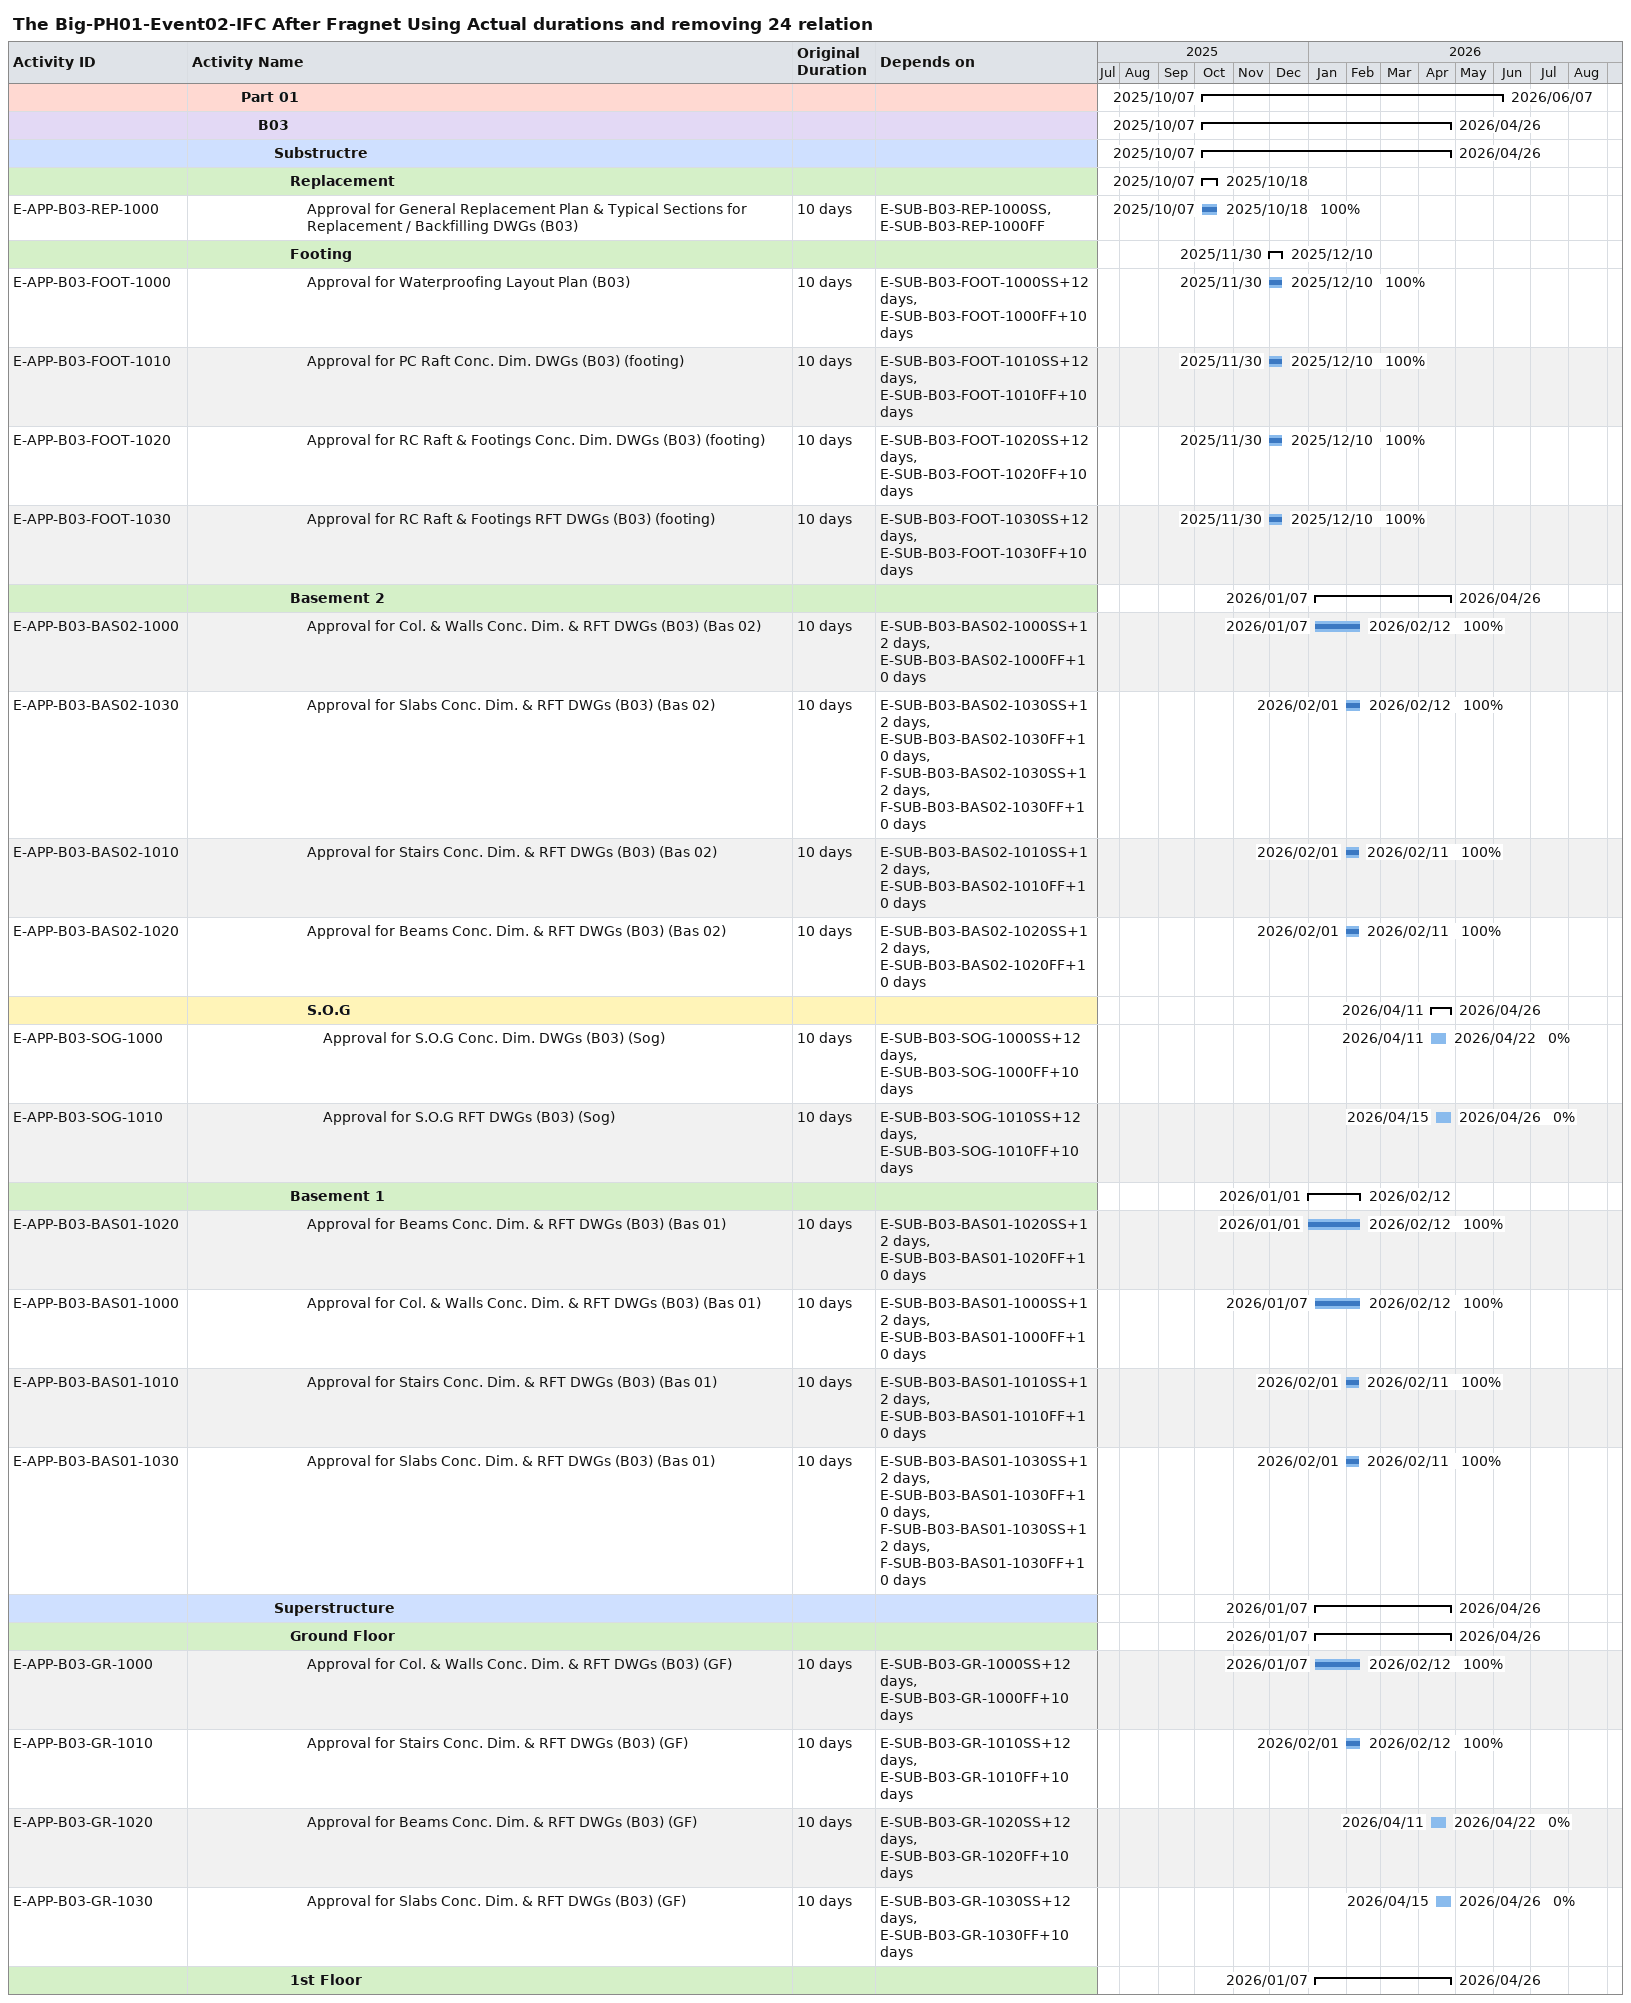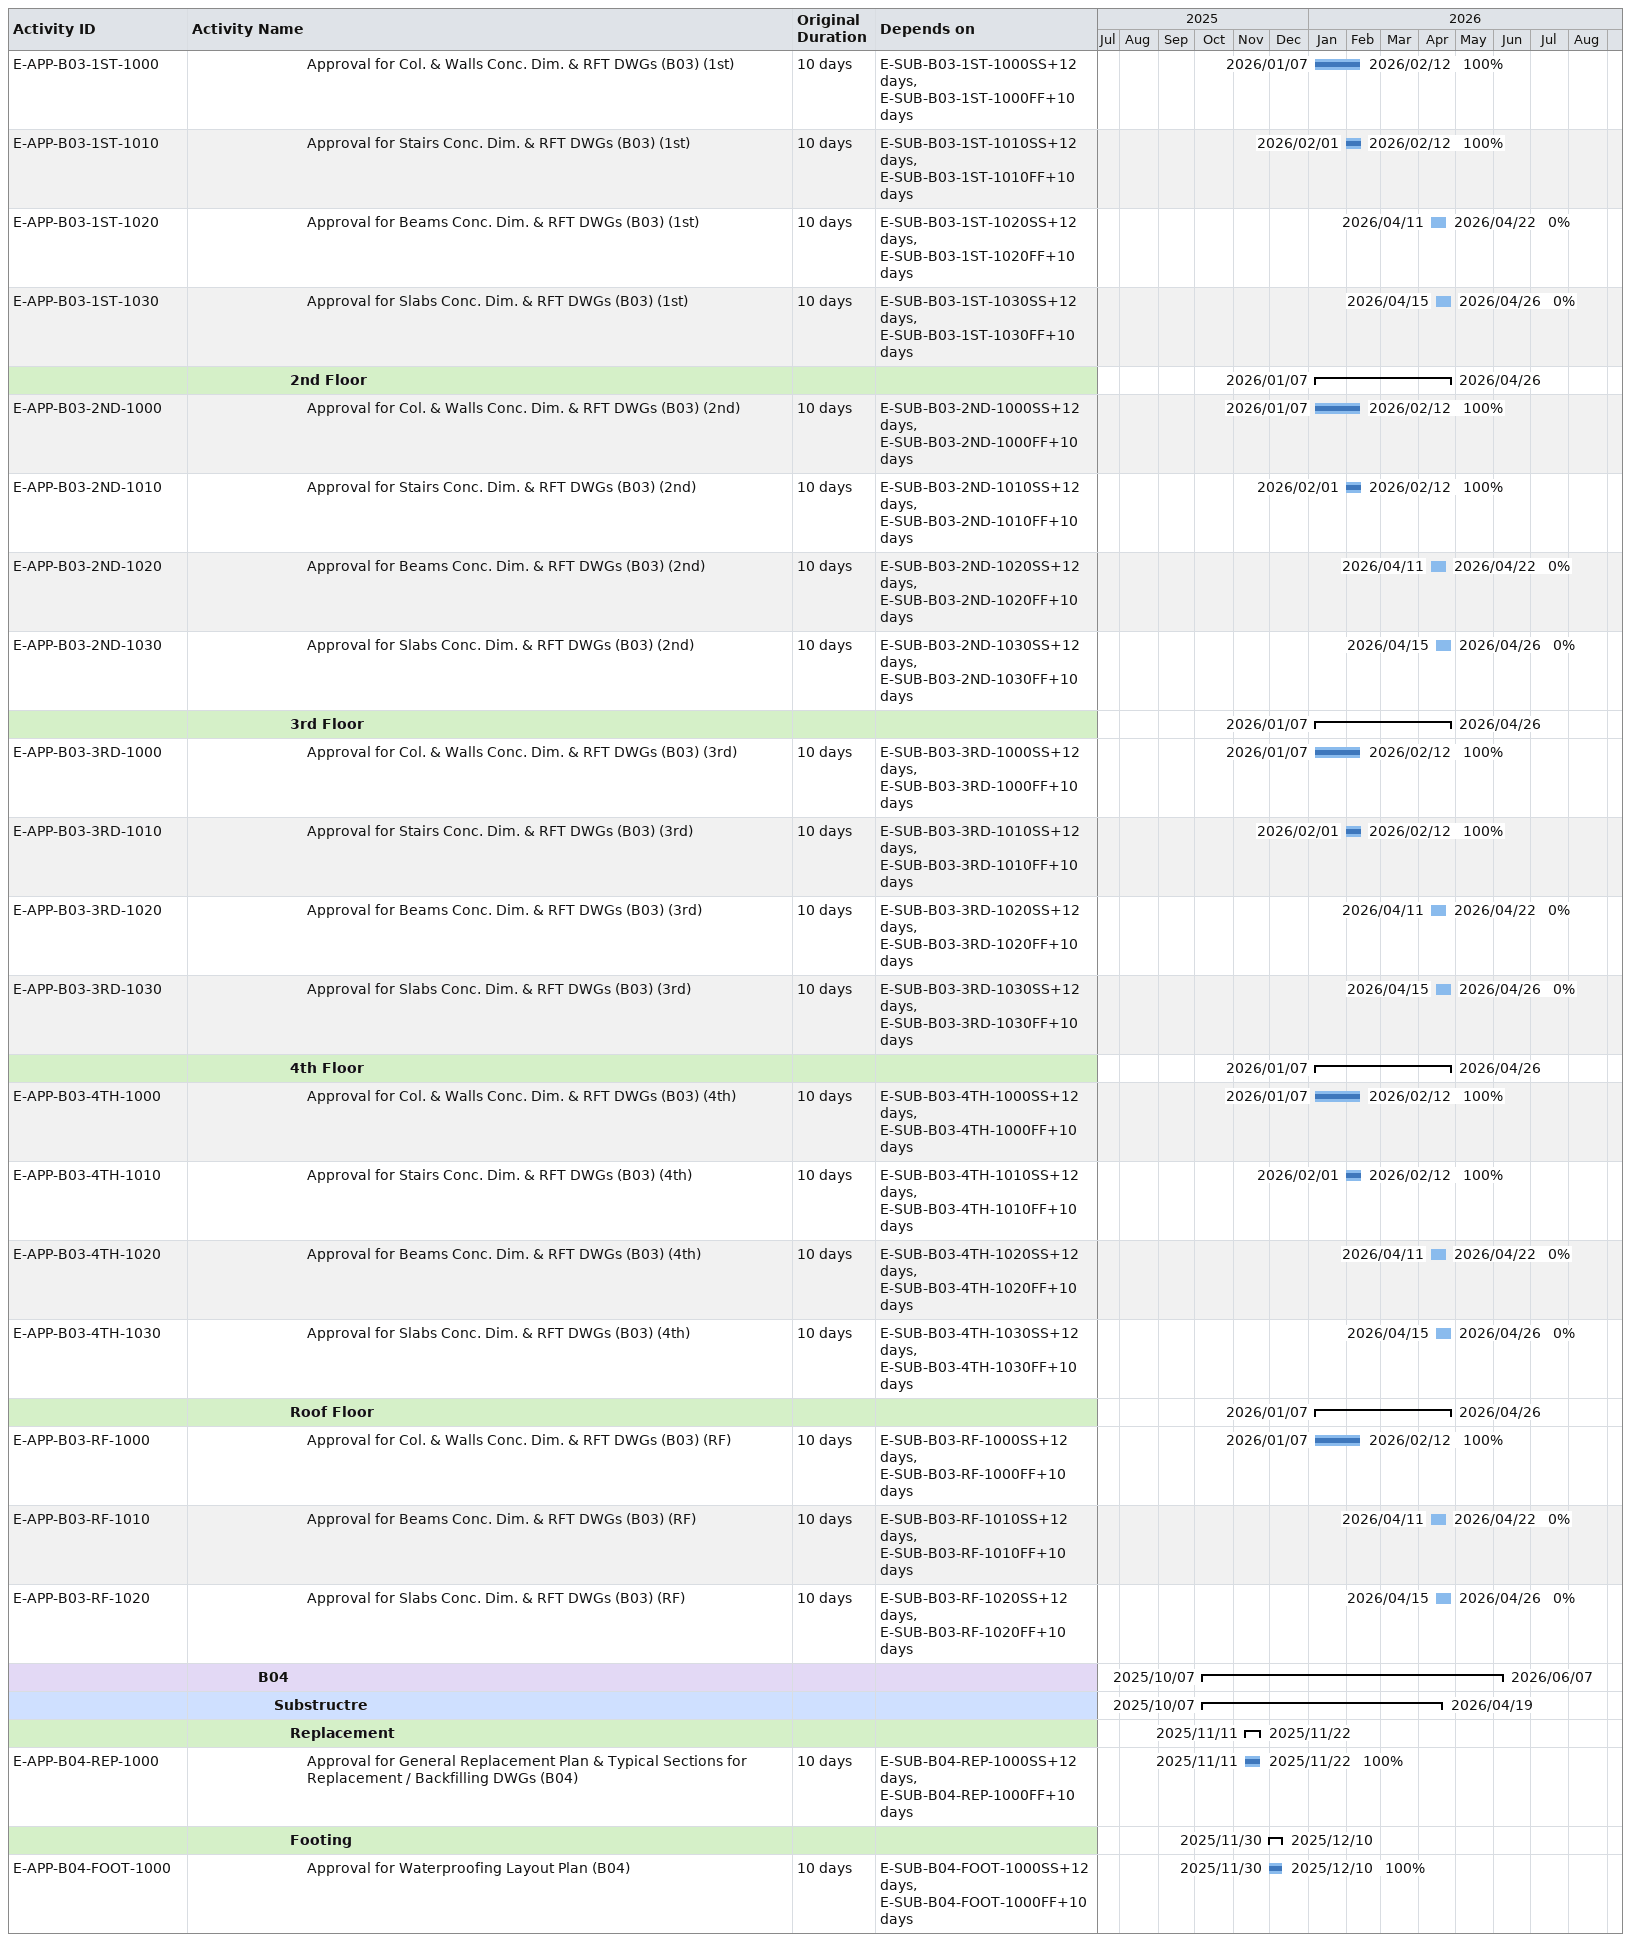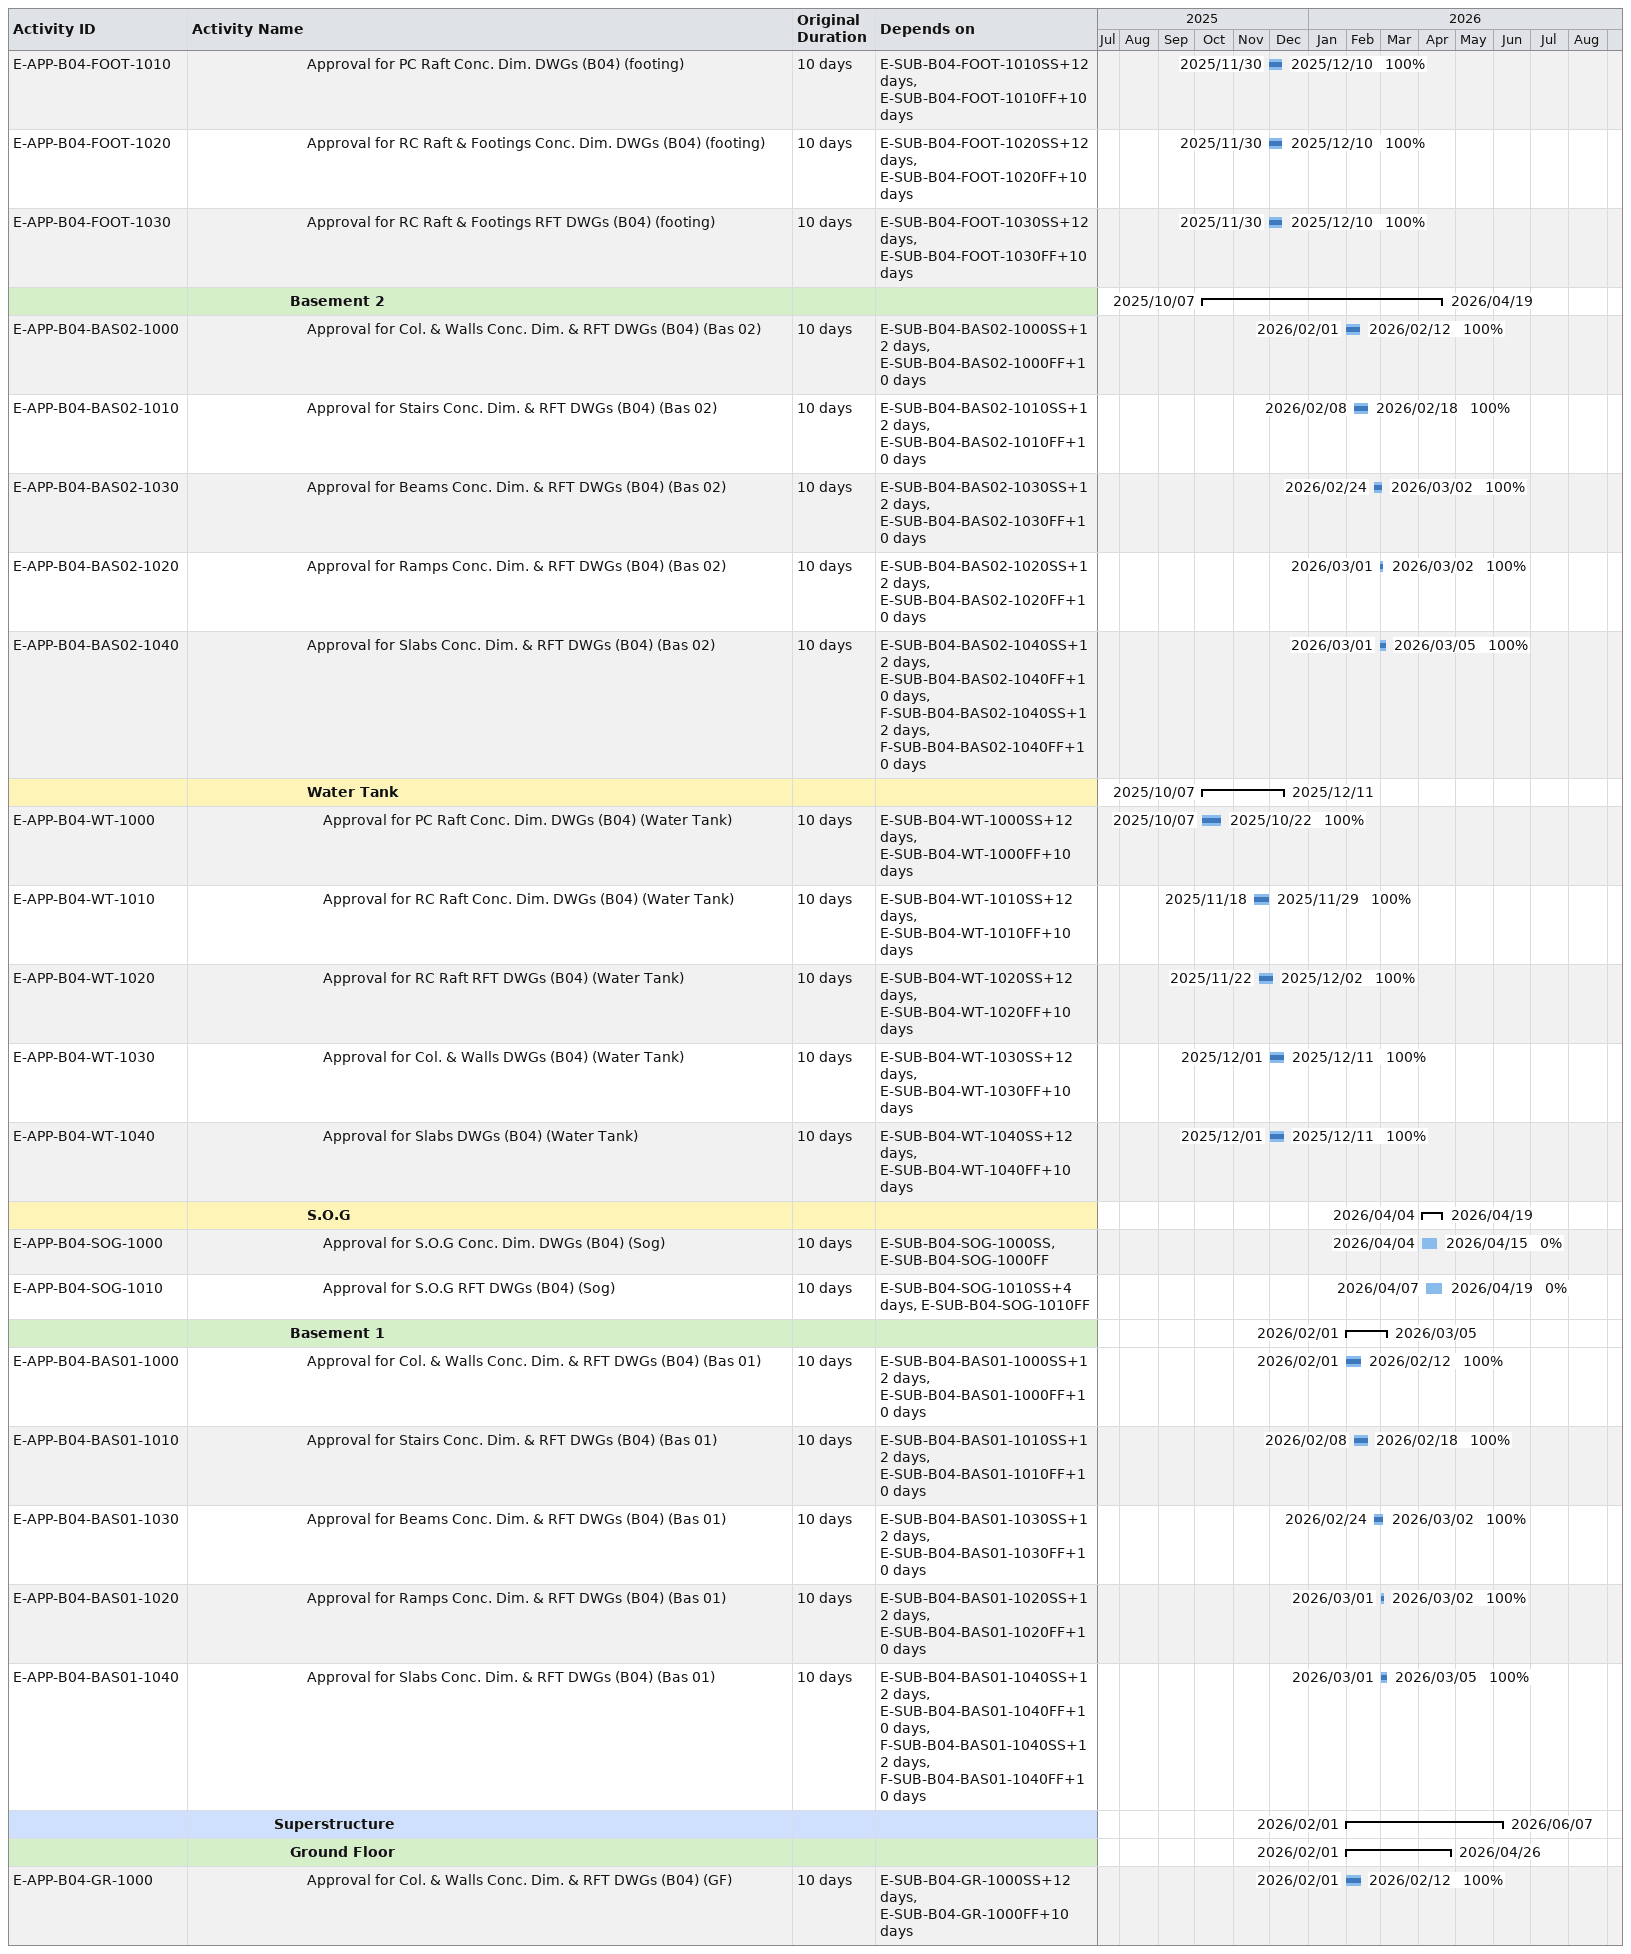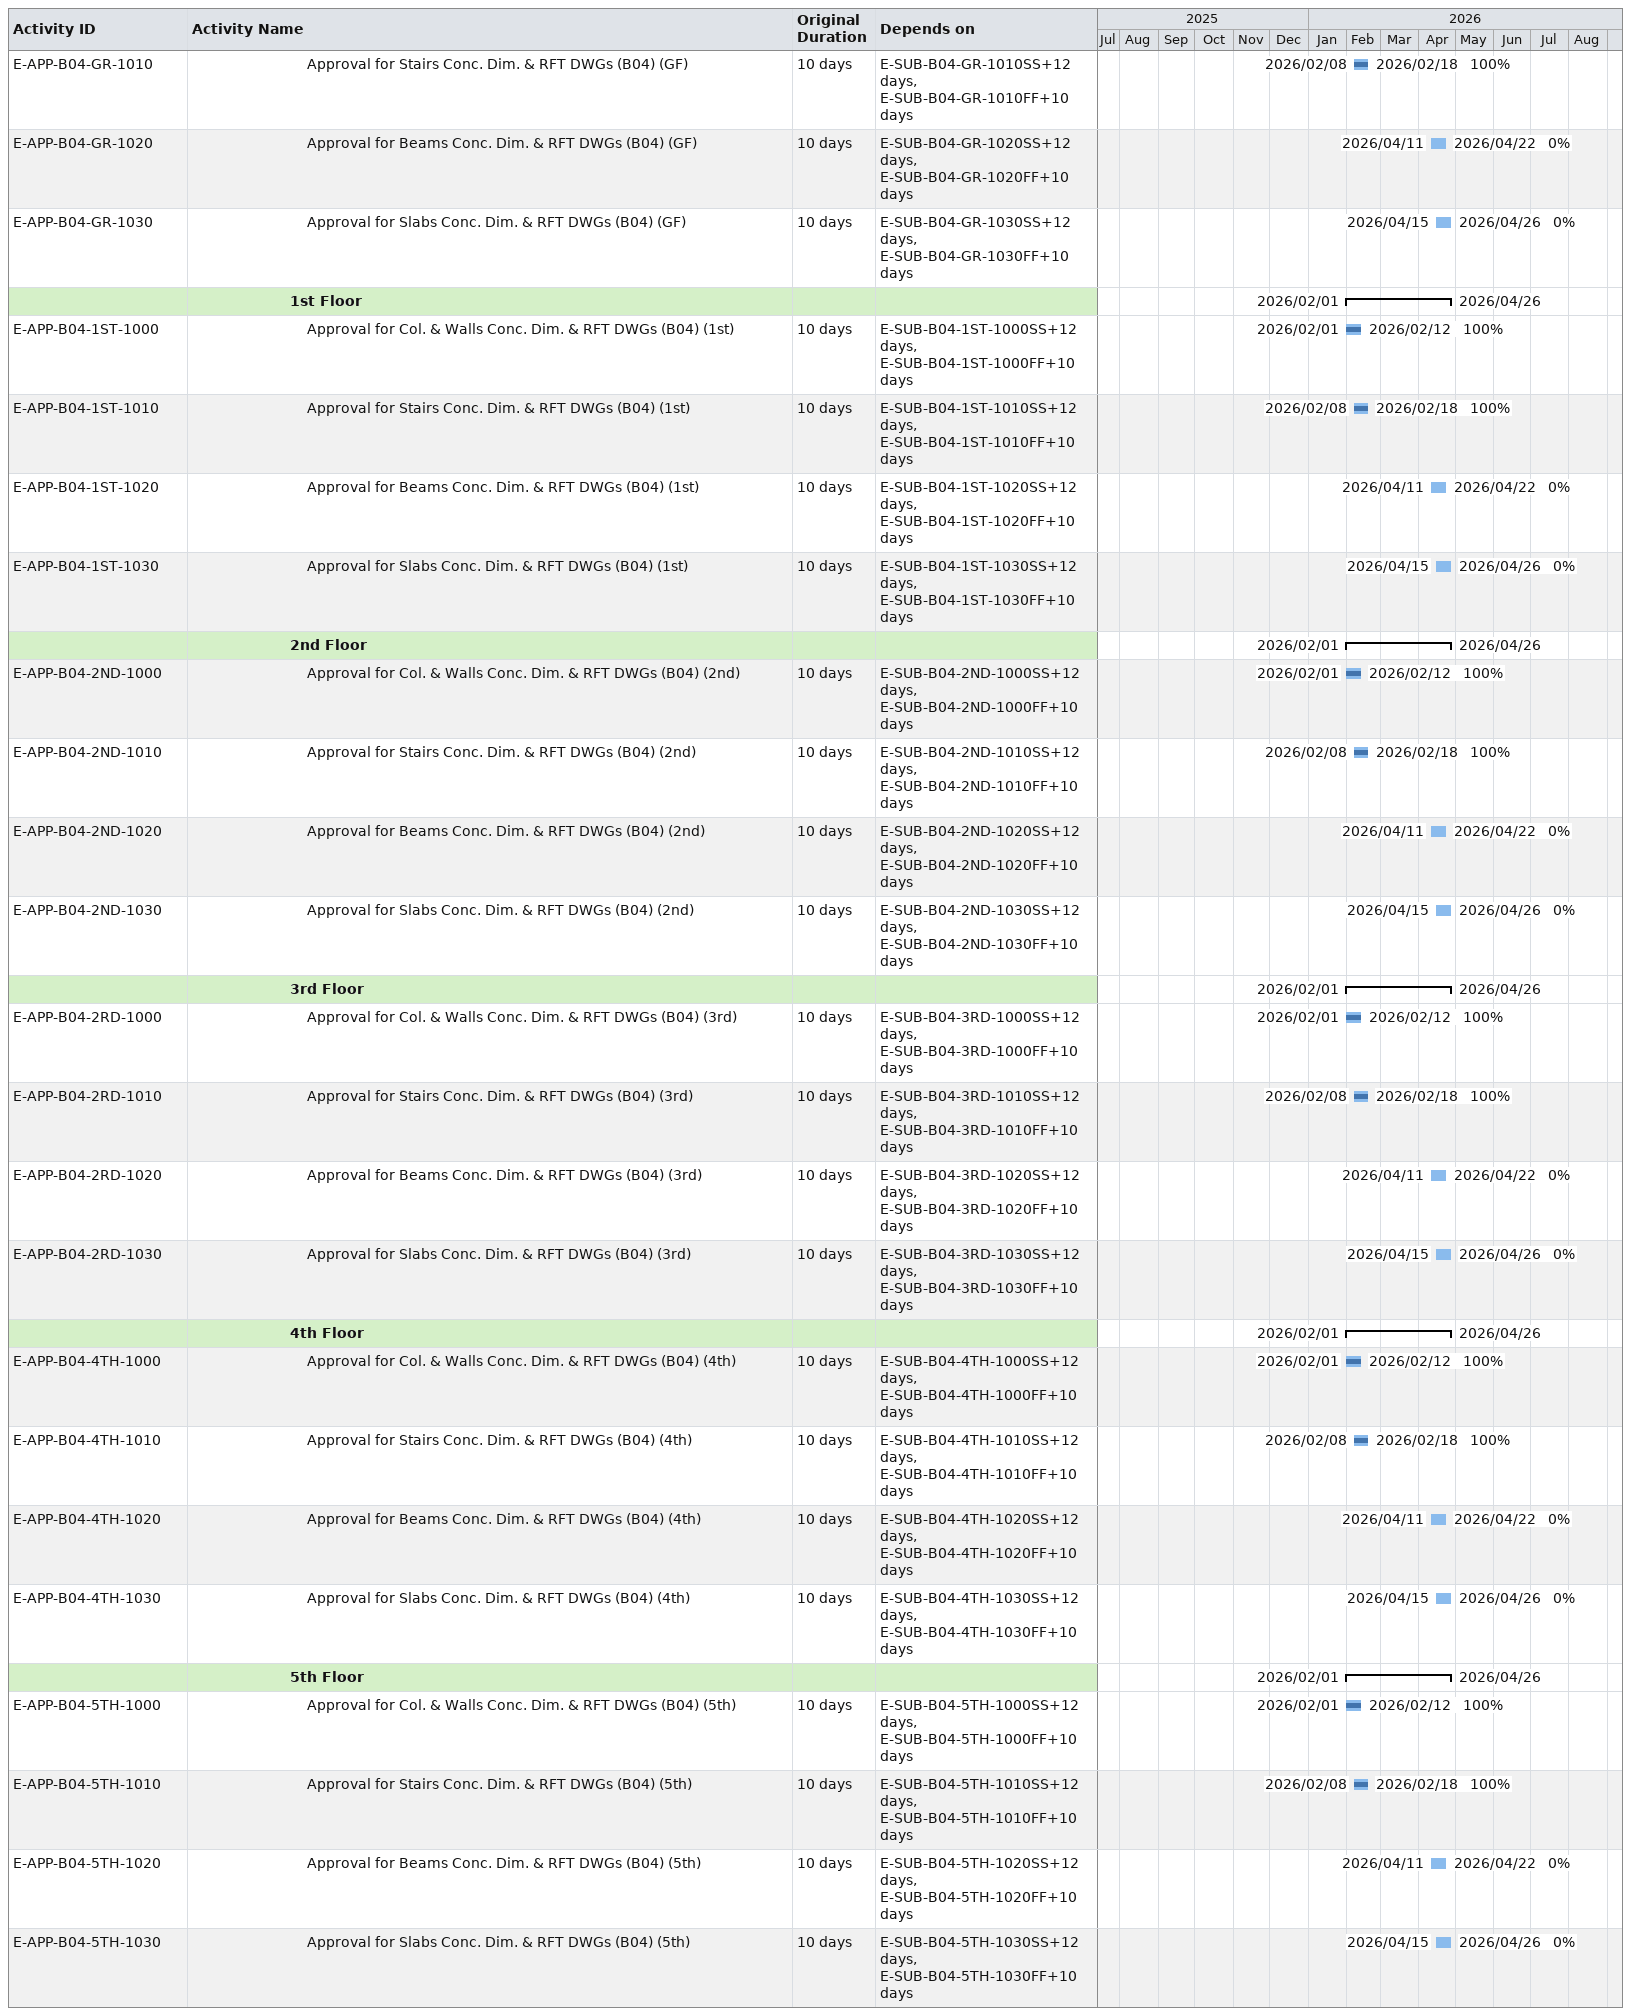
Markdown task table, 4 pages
The Big-PH01-Event02-IFC After Fragnet Using Actual durations and removing 24 relation

| ID | Level | Task | Original duration | Start | Finish | Predecessors | % complete |
|---|---|---|---|---|---|---|---|
|  | 4 | **Part 01** |  | 2025-10-07 | 2026-06-07 |  |  |
|  | 5 | **B03** |  | 2025-10-07 | 2026-04-26 |  |  |
|  | 6 | **Substructre** |  | 2025-10-07 | 2026-04-26 |  |  |
|  | 7 | **Replacement** |  | 2025-10-07 | 2025-10-18 |  |  |
| E-APP-B03-REP-1000 | 8 | Approval for General Replacement Plan & Typical Sections for Replacement / Backfilling DWGs (B03) | 10d | 2025-10-07 | 2025-10-18 | E-SUB-B03-REP-1000SS, E-SUB-B03-REP-1000FF | 100 |
|  | 7 | **Footing** |  | 2025-11-30 | 2025-12-10 |  |  |
| E-APP-B03-FOOT-1000 | 8 | Approval for Waterproofing Layout Plan (B03) | 10d | 2025-11-30 | 2025-12-10 | E-SUB-B03-FOOT-1000SS+12d, E-SUB-B03-FOOT-1000FF+10d | 100 |
| E-APP-B03-FOOT-1010 | 8 | Approval for PC Raft Conc. Dim. DWGs (B03) (footing) | 10d | 2025-11-30 | 2025-12-10 | E-SUB-B03-FOOT-1010SS+12d, E-SUB-B03-FOOT-1010FF+10d | 100 |
| E-APP-B03-FOOT-1020 | 8 | Approval for RC Raft & Footings Conc. Dim. DWGs (B03) (footing) | 10d | 2025-11-30 | 2025-12-10 | E-SUB-B03-FOOT-1020SS+12d, E-SUB-B03-FOOT-1020FF+10d | 100 |
| E-APP-B03-FOOT-1030 | 8 | Approval for RC Raft & Footings RFT DWGs (B03) (footing) | 10d | 2025-11-30 | 2025-12-10 | E-SUB-B03-FOOT-1030SS+12d, E-SUB-B03-FOOT-1030FF+10d | 100 |
|  | 7 | **Basement 2** |  | 2026-01-07 | 2026-04-26 |  |  |
| E-APP-B03-BAS02-1000 | 8 | Approval for Col. & Walls Conc. Dim. & RFT DWGs (B03) (Bas 02) | 10d | 2026-01-07 | 2026-02-12 | E-SUB-B03-BAS02-1000SS+12d, E-SUB-B03-BAS02-1000FF+10d | 100 |
| E-APP-B03-BAS02-1030 | 8 | Approval for Slabs Conc. Dim. & RFT DWGs (B03) (Bas 02) | 10d | 2026-02-01 | 2026-02-12 | E-SUB-B03-BAS02-1030SS+12d, E-SUB-B03-BAS02-1030FF+10d, F-SUB-B03-BAS02-1030SS+12d, F-SUB-B03-BAS02-1030FF+10d | 100 |
| E-APP-B03-BAS02-1010 | 8 | Approval for Stairs Conc. Dim. & RFT DWGs (B03) (Bas 02) | 10d | 2026-02-01 | 2026-02-11 | E-SUB-B03-BAS02-1010SS+12d, E-SUB-B03-BAS02-1010FF+10d | 100 |
| E-APP-B03-BAS02-1020 | 8 | Approval for Beams Conc. Dim. & RFT DWGs (B03) (Bas 02) | 10d | 2026-02-01 | 2026-02-11 | E-SUB-B03-BAS02-1020SS+12d, E-SUB-B03-BAS02-1020FF+10d | 100 |
|  | 8 | **S.O.G** |  | 2026-04-11 | 2026-04-26 |  |  |
| E-APP-B03-SOG-1000 | 9 | Approval for S.O.G Conc. Dim. DWGs (B03) (Sog) | 10d | 2026-04-11 | 2026-04-22 | E-SUB-B03-SOG-1000SS+12d, E-SUB-B03-SOG-1000FF+10d | 0 |
| E-APP-B03-SOG-1010 | 9 | Approval for S.O.G RFT DWGs (B03) (Sog) | 10d | 2026-04-15 | 2026-04-26 | E-SUB-B03-SOG-1010SS+12d, E-SUB-B03-SOG-1010FF+10d | 0 |
|  | 7 | **Basement 1** |  | 2026-01-01 | 2026-02-12 |  |  |
| E-APP-B03-BAS01-1020 | 8 | Approval for Beams Conc. Dim. & RFT DWGs (B03) (Bas 01) | 10d | 2026-01-01 | 2026-02-12 | E-SUB-B03-BAS01-1020SS+12d, E-SUB-B03-BAS01-1020FF+10d | 100 |
| E-APP-B03-BAS01-1000 | 8 | Approval for Col. & Walls Conc. Dim. & RFT DWGs (B03) (Bas 01) | 10d | 2026-01-07 | 2026-02-12 | E-SUB-B03-BAS01-1000SS+12d, E-SUB-B03-BAS01-1000FF+10d | 100 |
| E-APP-B03-BAS01-1010 | 8 | Approval for Stairs Conc. Dim. & RFT DWGs (B03) (Bas 01) | 10d | 2026-02-01 | 2026-02-11 | E-SUB-B03-BAS01-1010SS+12d, E-SUB-B03-BAS01-1010FF+10d | 100 |
| E-APP-B03-BAS01-1030 | 8 | Approval for Slabs Conc. Dim. & RFT DWGs (B03) (Bas 01) | 10d | 2026-02-01 | 2026-02-11 | E-SUB-B03-BAS01-1030SS+12d, E-SUB-B03-BAS01-1030FF+10d, F-SUB-B03-BAS01-1030SS+12d, F-SUB-B03-BAS01-1030FF+10d | 100 |
|  | 6 | **Superstructure** |  | 2026-01-07 | 2026-04-26 |  |  |
|  | 7 | **Ground Floor** |  | 2026-01-07 | 2026-04-26 |  |  |
| E-APP-B03-GR-1000 | 8 | Approval for Col. & Walls Conc. Dim. & RFT DWGs (B03) (GF) | 10d | 2026-01-07 | 2026-02-12 | E-SUB-B03-GR-1000SS+12d, E-SUB-B03-GR-1000FF+10d | 100 |
| E-APP-B03-GR-1010 | 8 | Approval for Stairs Conc. Dim. & RFT DWGs (B03) (GF) | 10d | 2026-02-01 | 2026-02-12 | E-SUB-B03-GR-1010SS+12d, E-SUB-B03-GR-1010FF+10d | 100 |
| E-APP-B03-GR-1020 | 8 | Approval for Beams Conc. Dim. & RFT DWGs (B03) (GF) | 10d | 2026-04-11 | 2026-04-22 | E-SUB-B03-GR-1020SS+12d, E-SUB-B03-GR-1020FF+10d | 0 |
| E-APP-B03-GR-1030 | 8 | Approval for Slabs Conc. Dim. & RFT DWGs (B03) (GF) | 10d | 2026-04-15 | 2026-04-26 | E-SUB-B03-GR-1030SS+12d, E-SUB-B03-GR-1030FF+10d | 0 |
|  | 7 | **1st Floor** |  | 2026-01-07 | 2026-04-26 |  |  |
| E-APP-B03-1ST-1000 | 8 | Approval for Col. & Walls Conc. Dim. & RFT DWGs (B03) (1st) | 10d | 2026-01-07 | 2026-02-12 | E-SUB-B03-1ST-1000SS+12d, E-SUB-B03-1ST-1000FF+10d | 100 |
| E-APP-B03-1ST-1010 | 8 | Approval for Stairs Conc. Dim. & RFT DWGs (B03) (1st) | 10d | 2026-02-01 | 2026-02-12 | E-SUB-B03-1ST-1010SS+12d, E-SUB-B03-1ST-1010FF+10d | 100 |
| E-APP-B03-1ST-1020 | 8 | Approval for Beams Conc. Dim. & RFT DWGs (B03) (1st) | 10d | 2026-04-11 | 2026-04-22 | E-SUB-B03-1ST-1020SS+12d, E-SUB-B03-1ST-1020FF+10d | 0 |
| E-APP-B03-1ST-1030 | 8 | Approval for Slabs Conc. Dim. & RFT DWGs (B03) (1st) | 10d | 2026-04-15 | 2026-04-26 | E-SUB-B03-1ST-1030SS+12d, E-SUB-B03-1ST-1030FF+10d | 0 |
|  | 7 | **2nd Floor** |  | 2026-01-07 | 2026-04-26 |  |  |
| E-APP-B03-2ND-1000 | 8 | Approval for Col. & Walls Conc. Dim. & RFT DWGs (B03) (2nd) | 10d | 2026-01-07 | 2026-02-12 | E-SUB-B03-2ND-1000SS+12d, E-SUB-B03-2ND-1000FF+10d | 100 |
| E-APP-B03-2ND-1010 | 8 | Approval for Stairs Conc. Dim. & RFT DWGs (B03) (2nd) | 10d | 2026-02-01 | 2026-02-12 | E-SUB-B03-2ND-1010SS+12d, E-SUB-B03-2ND-1010FF+10d | 100 |
| E-APP-B03-2ND-1020 | 8 | Approval for Beams Conc. Dim. & RFT DWGs (B03) (2nd) | 10d | 2026-04-11 | 2026-04-22 | E-SUB-B03-2ND-1020SS+12d, E-SUB-B03-2ND-1020FF+10d | 0 |
| E-APP-B03-2ND-1030 | 8 | Approval for Slabs Conc. Dim. & RFT DWGs (B03) (2nd) | 10d | 2026-04-15 | 2026-04-26 | E-SUB-B03-2ND-1030SS+12d, E-SUB-B03-2ND-1030FF+10d | 0 |
|  | 7 | **3rd Floor** |  | 2026-01-07 | 2026-04-26 |  |  |
| E-APP-B03-3RD-1000 | 8 | Approval for Col. & Walls Conc. Dim. & RFT DWGs (B03) (3rd) | 10d | 2026-01-07 | 2026-02-12 | E-SUB-B03-3RD-1000SS+12d, E-SUB-B03-3RD-1000FF+10d | 100 |
| E-APP-B03-3RD-1010 | 8 | Approval for Stairs Conc. Dim. & RFT DWGs (B03) (3rd) | 10d | 2026-02-01 | 2026-02-12 | E-SUB-B03-3RD-1010SS+12d, E-SUB-B03-3RD-1010FF+10d | 100 |
| E-APP-B03-3RD-1020 | 8 | Approval for Beams Conc. Dim. & RFT DWGs (B03) (3rd) | 10d | 2026-04-11 | 2026-04-22 | E-SUB-B03-3RD-1020SS+12d, E-SUB-B03-3RD-1020FF+10d | 0 |
| E-APP-B03-3RD-1030 | 8 | Approval for Slabs Conc. Dim. & RFT DWGs (B03) (3rd) | 10d | 2026-04-15 | 2026-04-26 | E-SUB-B03-3RD-1030SS+12d, E-SUB-B03-3RD-1030FF+10d | 0 |
|  | 7 | **4th Floor** |  | 2026-01-07 | 2026-04-26 |  |  |
| E-APP-B03-4TH-1000 | 8 | Approval for Col. & Walls Conc. Dim. & RFT DWGs (B03) (4th) | 10d | 2026-01-07 | 2026-02-12 | E-SUB-B03-4TH-1000SS+12d, E-SUB-B03-4TH-1000FF+10d | 100 |
| E-APP-B03-4TH-1010 | 8 | Approval for Stairs Conc. Dim. & RFT DWGs (B03) (4th) | 10d | 2026-02-01 | 2026-02-12 | E-SUB-B03-4TH-1010SS+12d, E-SUB-B03-4TH-1010FF+10d | 100 |
| E-APP-B03-4TH-1020 | 8 | Approval for Beams Conc. Dim. & RFT DWGs (B03) (4th) | 10d | 2026-04-11 | 2026-04-22 | E-SUB-B03-4TH-1020SS+12d, E-SUB-B03-4TH-1020FF+10d | 0 |
| E-APP-B03-4TH-1030 | 8 | Approval for Slabs Conc. Dim. & RFT DWGs (B03) (4th) | 10d | 2026-04-15 | 2026-04-26 | E-SUB-B03-4TH-1030SS+12d, E-SUB-B03-4TH-1030FF+10d | 0 |
|  | 7 | **Roof Floor** |  | 2026-01-07 | 2026-04-26 |  |  |
| E-APP-B03-RF-1000 | 8 | Approval for Col. & Walls Conc. Dim. & RFT DWGs (B03) (RF) | 10d | 2026-01-07 | 2026-02-12 | E-SUB-B03-RF-1000SS+12d, E-SUB-B03-RF-1000FF+10d | 100 |
| E-APP-B03-RF-1010 | 8 | Approval for Beams Conc. Dim. & RFT DWGs (B03) (RF) | 10d | 2026-04-11 | 2026-04-22 | E-SUB-B03-RF-1010SS+12d, E-SUB-B03-RF-1010FF+10d | 0 |
| E-APP-B03-RF-1020 | 8 | Approval for Slabs Conc. Dim. & RFT DWGs (B03) (RF) | 10d | 2026-04-15 | 2026-04-26 | E-SUB-B03-RF-1020SS+12d, E-SUB-B03-RF-1020FF+10d | 0 |
|  | 5 | **B04** |  | 2025-10-07 | 2026-06-07 |  |  |
|  | 6 | **Substructre** |  | 2025-10-07 | 2026-04-19 |  |  |
|  | 7 | **Replacement** |  | 2025-11-11 | 2025-11-22 |  |  |
| E-APP-B04-REP-1000 | 8 | Approval for General Replacement Plan & Typical Sections for Replacement / Backfilling DWGs (B04) | 10d | 2025-11-11 | 2025-11-22 | E-SUB-B04-REP-1000SS+12d, E-SUB-B04-REP-1000FF+10d | 100 |
|  | 7 | **Footing** |  | 2025-11-30 | 2025-12-10 |  |  |
| E-APP-B04-FOOT-1000 | 8 | Approval for Waterproofing Layout Plan (B04) | 10d | 2025-11-30 | 2025-12-10 | E-SUB-B04-FOOT-1000SS+12d, E-SUB-B04-FOOT-1000FF+10d | 100 |
| E-APP-B04-FOOT-1010 | 8 | Approval for PC Raft Conc. Dim. DWGs (B04) (footing) | 10d | 2025-11-30 | 2025-12-10 | E-SUB-B04-FOOT-1010SS+12d, E-SUB-B04-FOOT-1010FF+10d | 100 |
| E-APP-B04-FOOT-1020 | 8 | Approval for RC Raft & Footings Conc. Dim. DWGs (B04) (footing) | 10d | 2025-11-30 | 2025-12-10 | E-SUB-B04-FOOT-1020SS+12d, E-SUB-B04-FOOT-1020FF+10d | 100 |
| E-APP-B04-FOOT-1030 | 8 | Approval for RC Raft & Footings RFT DWGs (B04) (footing) | 10d | 2025-11-30 | 2025-12-10 | E-SUB-B04-FOOT-1030SS+12d, E-SUB-B04-FOOT-1030FF+10d | 100 |
|  | 7 | **Basement 2** |  | 2025-10-07 | 2026-04-19 |  |  |
| E-APP-B04-BAS02-1000 | 8 | Approval for Col. & Walls Conc. Dim. & RFT DWGs (B04) (Bas 02) | 10d | 2026-02-01 | 2026-02-12 | E-SUB-B04-BAS02-1000SS+12d, E-SUB-B04-BAS02-1000FF+10d | 100 |
| E-APP-B04-BAS02-1010 | 8 | Approval for Stairs Conc. Dim. & RFT DWGs (B04) (Bas 02) | 10d | 2026-02-08 | 2026-02-18 | E-SUB-B04-BAS02-1010SS+12d, E-SUB-B04-BAS02-1010FF+10d | 100 |
| E-APP-B04-BAS02-1030 | 8 | Approval for Beams Conc. Dim. & RFT DWGs (B04) (Bas 02) | 10d | 2026-02-24 | 2026-03-02 | E-SUB-B04-BAS02-1030SS+12d, E-SUB-B04-BAS02-1030FF+10d | 100 |
| E-APP-B04-BAS02-1020 | 8 | Approval for Ramps Conc. Dim. & RFT DWGs (B04) (Bas 02) | 10d | 2026-03-01 | 2026-03-02 | E-SUB-B04-BAS02-1020SS+12d, E-SUB-B04-BAS02-1020FF+10d | 100 |
| E-APP-B04-BAS02-1040 | 8 | Approval for Slabs Conc. Dim. & RFT DWGs (B04) (Bas 02) | 10d | 2026-03-01 | 2026-03-05 | E-SUB-B04-BAS02-1040SS+12d, E-SUB-B04-BAS02-1040FF+10d, F-SUB-B04-BAS02-1040SS+12d, F-SUB-B04-BAS02-1040FF+10d | 100 |
|  | 8 | **Water Tank** |  | 2025-10-07 | 2025-12-11 |  |  |
| E-APP-B04-WT-1000 | 9 | Approval for PC Raft Conc. Dim. DWGs (B04) (Water Tank) | 10d | 2025-10-07 | 2025-10-22 | E-SUB-B04-WT-1000SS+12d, E-SUB-B04-WT-1000FF+10d | 100 |
| E-APP-B04-WT-1010 | 9 | Approval for RC Raft Conc. Dim. DWGs (B04) (Water Tank) | 10d | 2025-11-18 | 2025-11-29 | E-SUB-B04-WT-1010SS+12d, E-SUB-B04-WT-1010FF+10d | 100 |
| E-APP-B04-WT-1020 | 9 | Approval for RC Raft RFT DWGs (B04) (Water Tank) | 10d | 2025-11-22 | 2025-12-02 | E-SUB-B04-WT-1020SS+12d, E-SUB-B04-WT-1020FF+10d | 100 |
| E-APP-B04-WT-1030 | 9 | Approval for Col. & Walls DWGs (B04) (Water Tank) | 10d | 2025-12-01 | 2025-12-11 | E-SUB-B04-WT-1030SS+12d, E-SUB-B04-WT-1030FF+10d | 100 |
| E-APP-B04-WT-1040 | 9 | Approval for Slabs DWGs (B04) (Water Tank) | 10d | 2025-12-01 | 2025-12-11 | E-SUB-B04-WT-1040SS+12d, E-SUB-B04-WT-1040FF+10d | 100 |
|  | 8 | **S.O.G** |  | 2026-04-04 | 2026-04-19 |  |  |
| E-APP-B04-SOG-1000 | 9 | Approval for S.O.G Conc. Dim. DWGs (B04) (Sog) | 10d | 2026-04-04 | 2026-04-15 | E-SUB-B04-SOG-1000SS, E-SUB-B04-SOG-1000FF | 0 |
| E-APP-B04-SOG-1010 | 9 | Approval for S.O.G RFT DWGs (B04) (Sog) | 10d | 2026-04-07 | 2026-04-19 | E-SUB-B04-SOG-1010SS+4d, E-SUB-B04-SOG-1010FF | 0 |
|  | 7 | **Basement 1** |  | 2026-02-01 | 2026-03-05 |  |  |
| E-APP-B04-BAS01-1000 | 8 | Approval for Col. & Walls Conc. Dim. & RFT DWGs (B04) (Bas 01) | 10d | 2026-02-01 | 2026-02-12 | E-SUB-B04-BAS01-1000SS+12d, E-SUB-B04-BAS01-1000FF+10d | 100 |
| E-APP-B04-BAS01-1010 | 8 | Approval for Stairs Conc. Dim. & RFT DWGs (B04) (Bas 01) | 10d | 2026-02-08 | 2026-02-18 | E-SUB-B04-BAS01-1010SS+12d, E-SUB-B04-BAS01-1010FF+10d | 100 |
| E-APP-B04-BAS01-1030 | 8 | Approval for Beams Conc. Dim. & RFT DWGs (B04) (Bas 01) | 10d | 2026-02-24 | 2026-03-02 | E-SUB-B04-BAS01-1030SS+12d, E-SUB-B04-BAS01-1030FF+10d | 100 |
| E-APP-B04-BAS01-1020 | 8 | Approval for Ramps Conc. Dim. & RFT DWGs (B04) (Bas 01) | 10d | 2026-03-01 | 2026-03-02 | E-SUB-B04-BAS01-1020SS+12d, E-SUB-B04-BAS01-1020FF+10d | 100 |
| E-APP-B04-BAS01-1040 | 8 | Approval for Slabs Conc. Dim. & RFT DWGs (B04) (Bas 01) | 10d | 2026-03-01 | 2026-03-05 | E-SUB-B04-BAS01-1040SS+12d, E-SUB-B04-BAS01-1040FF+10d, F-SUB-B04-BAS01-1040SS+12d, F-SUB-B04-BAS01-1040FF+10d | 100 |
|  | 6 | **Superstructure** |  | 2026-02-01 | 2026-06-07 |  |  |
|  | 7 | **Ground Floor** |  | 2026-02-01 | 2026-04-26 |  |  |
| E-APP-B04-GR-1000 | 8 | Approval for Col. & Walls Conc. Dim. & RFT DWGs (B04) (GF) | 10d | 2026-02-01 | 2026-02-12 | E-SUB-B04-GR-1000SS+12d, E-SUB-B04-GR-1000FF+10d | 100 |
| E-APP-B04-GR-1010 | 8 | Approval for Stairs Conc. Dim. & RFT DWGs (B04) (GF) | 10d | 2026-02-08 | 2026-02-18 | E-SUB-B04-GR-1010SS+12d, E-SUB-B04-GR-1010FF+10d | 100 |
| E-APP-B04-GR-1020 | 8 | Approval for Beams Conc. Dim. & RFT DWGs (B04) (GF) | 10d | 2026-04-11 | 2026-04-22 | E-SUB-B04-GR-1020SS+12d, E-SUB-B04-GR-1020FF+10d | 0 |
| E-APP-B04-GR-1030 | 8 | Approval for Slabs Conc. Dim. & RFT DWGs (B04) (GF) | 10d | 2026-04-15 | 2026-04-26 | E-SUB-B04-GR-1030SS+12d, E-SUB-B04-GR-1030FF+10d | 0 |
|  | 7 | **1st Floor** |  | 2026-02-01 | 2026-04-26 |  |  |
| E-APP-B04-1ST-1000 | 8 | Approval for Col. & Walls Conc. Dim. & RFT DWGs (B04) (1st) | 10d | 2026-02-01 | 2026-02-12 | E-SUB-B04-1ST-1000SS+12d, E-SUB-B04-1ST-1000FF+10d | 100 |
| E-APP-B04-1ST-1010 | 8 | Approval for Stairs Conc. Dim. & RFT DWGs (B04) (1st) | 10d | 2026-02-08 | 2026-02-18 | E-SUB-B04-1ST-1010SS+12d, E-SUB-B04-1ST-1010FF+10d | 100 |
| E-APP-B04-1ST-1020 | 8 | Approval for Beams Conc. Dim. & RFT DWGs (B04) (1st) | 10d | 2026-04-11 | 2026-04-22 | E-SUB-B04-1ST-1020SS+12d, E-SUB-B04-1ST-1020FF+10d | 0 |
| E-APP-B04-1ST-1030 | 8 | Approval for Slabs Conc. Dim. & RFT DWGs (B04) (1st) | 10d | 2026-04-15 | 2026-04-26 | E-SUB-B04-1ST-1030SS+12d, E-SUB-B04-1ST-1030FF+10d | 0 |
|  | 7 | **2nd Floor** |  | 2026-02-01 | 2026-04-26 |  |  |
| E-APP-B04-2ND-1000 | 8 | Approval for Col. & Walls Conc. Dim. & RFT DWGs (B04) (2nd) | 10d | 2026-02-01 | 2026-02-12 | E-SUB-B04-2ND-1000SS+12d, E-SUB-B04-2ND-1000FF+10d | 100 |
| E-APP-B04-2ND-1010 | 8 | Approval for Stairs Conc. Dim. & RFT DWGs (B04) (2nd) | 10d | 2026-02-08 | 2026-02-18 | E-SUB-B04-2ND-1010SS+12d, E-SUB-B04-2ND-1010FF+10d | 100 |
| E-APP-B04-2ND-1020 | 8 | Approval for Beams Conc. Dim. & RFT DWGs (B04) (2nd) | 10d | 2026-04-11 | 2026-04-22 | E-SUB-B04-2ND-1020SS+12d, E-SUB-B04-2ND-1020FF+10d | 0 |
| E-APP-B04-2ND-1030 | 8 | Approval for Slabs Conc. Dim. & RFT DWGs (B04) (2nd) | 10d | 2026-04-15 | 2026-04-26 | E-SUB-B04-2ND-1030SS+12d, E-SUB-B04-2ND-1030FF+10d | 0 |
|  | 7 | **3rd Floor** |  | 2026-02-01 | 2026-04-26 |  |  |
| E-APP-B04-2RD-1000 | 8 | Approval for Col. & Walls Conc. Dim. & RFT DWGs (B04) (3rd) | 10d | 2026-02-01 | 2026-02-12 | E-SUB-B04-3RD-1000SS+12d, E-SUB-B04-3RD-1000FF+10d | 100 |
| E-APP-B04-2RD-1010 | 8 | Approval for Stairs Conc. Dim. & RFT DWGs (B04) (3rd) | 10d | 2026-02-08 | 2026-02-18 | E-SUB-B04-3RD-1010SS+12d, E-SUB-B04-3RD-1010FF+10d | 100 |
| E-APP-B04-2RD-1020 | 8 | Approval for Beams Conc. Dim. & RFT DWGs (B04) (3rd) | 10d | 2026-04-11 | 2026-04-22 | E-SUB-B04-3RD-1020SS+12d, E-SUB-B04-3RD-1020FF+10d | 0 |
| E-APP-B04-2RD-1030 | 8 | Approval for Slabs Conc. Dim. & RFT DWGs (B04) (3rd) | 10d | 2026-04-15 | 2026-04-26 | E-SUB-B04-3RD-1030SS+12d, E-SUB-B04-3RD-1030FF+10d | 0 |
|  | 7 | **4th Floor** |  | 2026-02-01 | 2026-04-26 |  |  |
| E-APP-B04-4TH-1000 | 8 | Approval for Col. & Walls Conc. Dim. & RFT DWGs (B04) (4th) | 10d | 2026-02-01 | 2026-02-12 | E-SUB-B04-4TH-1000SS+12d, E-SUB-B04-4TH-1000FF+10d | 100 |
| E-APP-B04-4TH-1010 | 8 | Approval for Stairs Conc. Dim. & RFT DWGs (B04) (4th) | 10d | 2026-02-08 | 2026-02-18 | E-SUB-B04-4TH-1010SS+12d, E-SUB-B04-4TH-1010FF+10d | 100 |
| E-APP-B04-4TH-1020 | 8 | Approval for Beams Conc. Dim. & RFT DWGs (B04) (4th) | 10d | 2026-04-11 | 2026-04-22 | E-SUB-B04-4TH-1020SS+12d, E-SUB-B04-4TH-1020FF+10d | 0 |
| E-APP-B04-4TH-1030 | 8 | Approval for Slabs Conc. Dim. & RFT DWGs (B04) (4th) | 10d | 2026-04-15 | 2026-04-26 | E-SUB-B04-4TH-1030SS+12d, E-SUB-B04-4TH-1030FF+10d | 0 |
|  | 7 | **5th Floor** |  | 2026-02-01 | 2026-04-26 |  |  |
| E-APP-B04-5TH-1000 | 8 | Approval for Col. & Walls Conc. Dim. & RFT DWGs (B04) (5th) | 10d | 2026-02-01 | 2026-02-12 | E-SUB-B04-5TH-1000SS+12d, E-SUB-B04-5TH-1000FF+10d | 100 |
| E-APP-B04-5TH-1010 | 8 | Approval for Stairs Conc. Dim. & RFT DWGs (B04) (5th) | 10d | 2026-02-08 | 2026-02-18 | E-SUB-B04-5TH-1010SS+12d, E-SUB-B04-5TH-1010FF+10d | 100 |
| E-APP-B04-5TH-1020 | 8 | Approval for Beams Conc. Dim. & RFT DWGs (B04) (5th) | 10d | 2026-04-11 | 2026-04-22 | E-SUB-B04-5TH-1020SS+12d, E-SUB-B04-5TH-1020FF+10d | 0 |
| E-APP-B04-5TH-1030 | 8 | Approval for Slabs Conc. Dim. & RFT DWGs (B04) (5th) | 10d | 2026-04-15 | 2026-04-26 | E-SUB-B04-5TH-1030SS+12d, E-SUB-B04-5TH-1030FF+10d | 0 |
